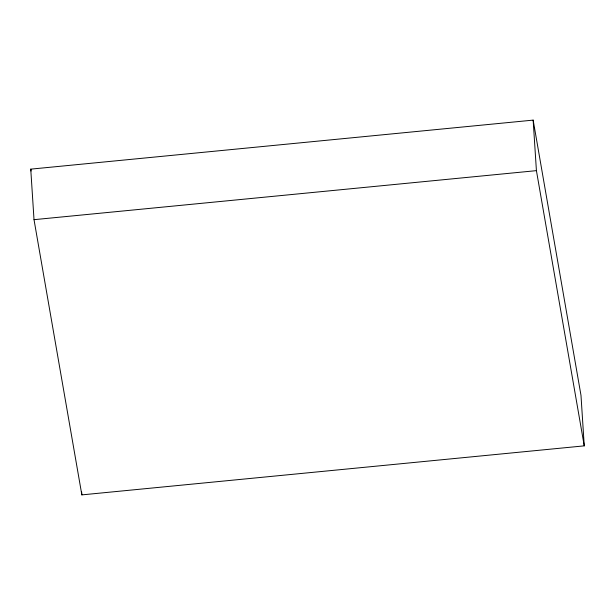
<?xml version="1.0" encoding="UTF-8"?>
<svg xmlns="http://www.w3.org/2000/svg" width="615" height="615" viewBox="0 0 615 615"><rect width="100%" height="100%" fill="white"/><g stroke="black" fill="none" stroke-linecap="round" stroke-linejoin="round"><path stroke-width="0.92" d="M30.75 169.14L533.151 120.117L580.983 395.33L584.25 445.86L81.849 494.883L34.017 219.67L30.75 169.14L31.081 171.031M34.017 219.67L536.418 170.647L584.25 445.86M533.151 120.117L536.418 170.647M81.664 492.023L81.849 494.883"/></g></svg>
